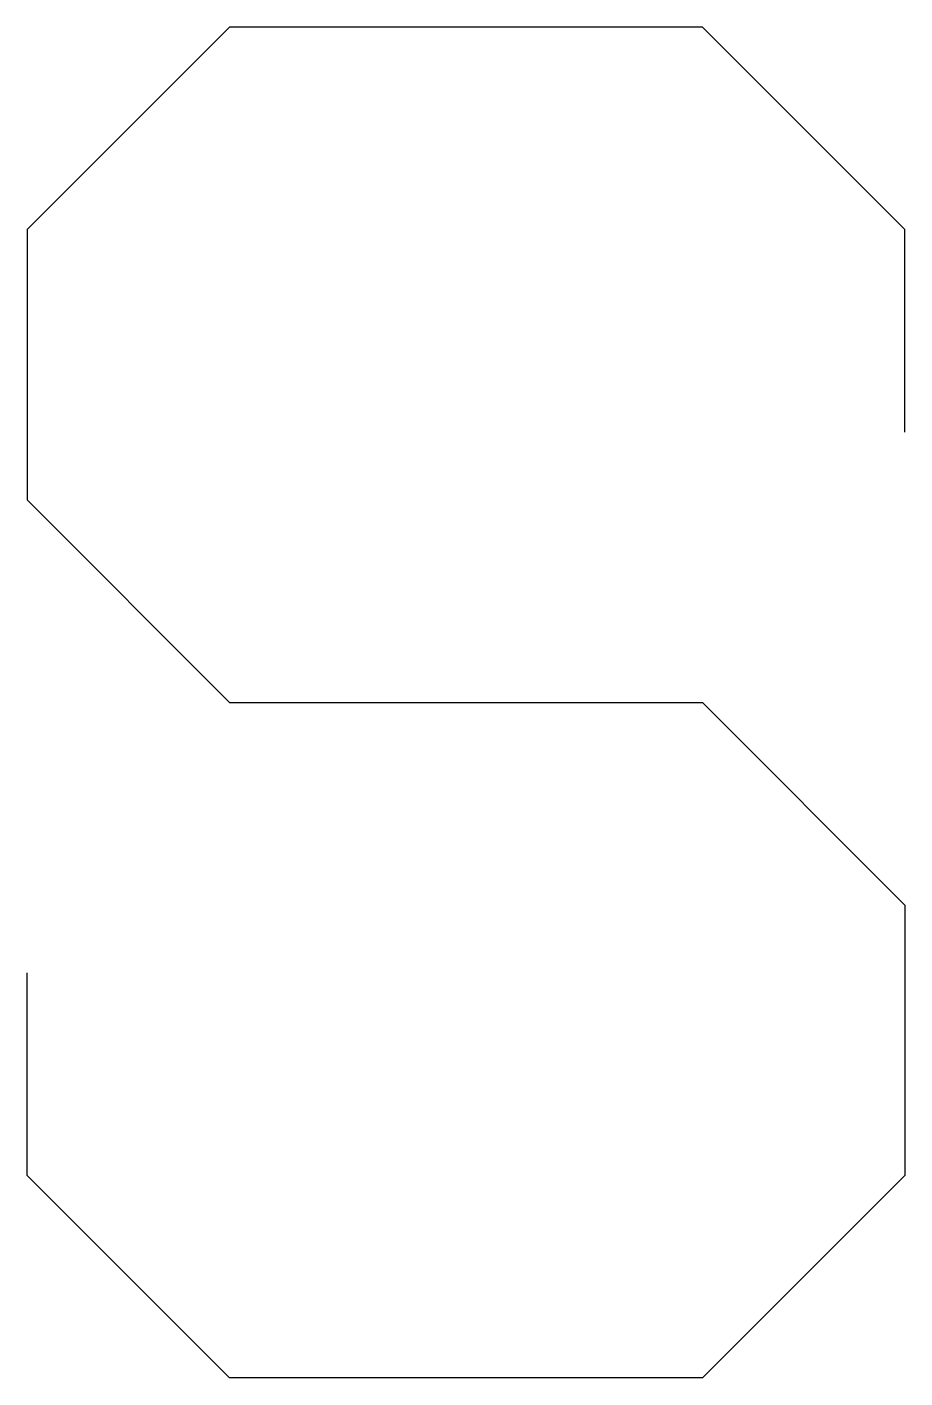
# Model space of a CAD drawing. Header units: millimetres. Extents: x 1.5 to 8, y 0 to 10.
import ezdxf

# ---------------------------------------------------------------- set-up
doc = ezdxf.new("R2010")
doc.units = ezdxf.units.MM
doc.layers.get('0').update_dxf_attribs({"linetype": 'CONTINUOUS'})

msp = doc.modelspace()

# ---------------------------------------------------------------- linework, layer by layer
for p, q in [((3, 10), (1.5, 8.5)), ((6.5, 10), (3, 10)), ((8, 8.5), (6.5, 10)), ((1.5, 8.5), (1.5, 6.5)), ((8, 7), (8, 8.5)), ((1.5, 6.5), (3, 5)), ((3, 5), (6.5, 5)), ((6.5, 5), (8, 3.5)), ((8, 3.5), (8, 1.5)), ((1.5, 1.5), (1.5, 3)), ((3, 0), (1.5, 1.5)), ((8, 1.5), (6.5, 0)), ((6.5, 0), (3, 0))]:
    msp.add_line(p, q)

doc.saveas('drawing.dxf')
